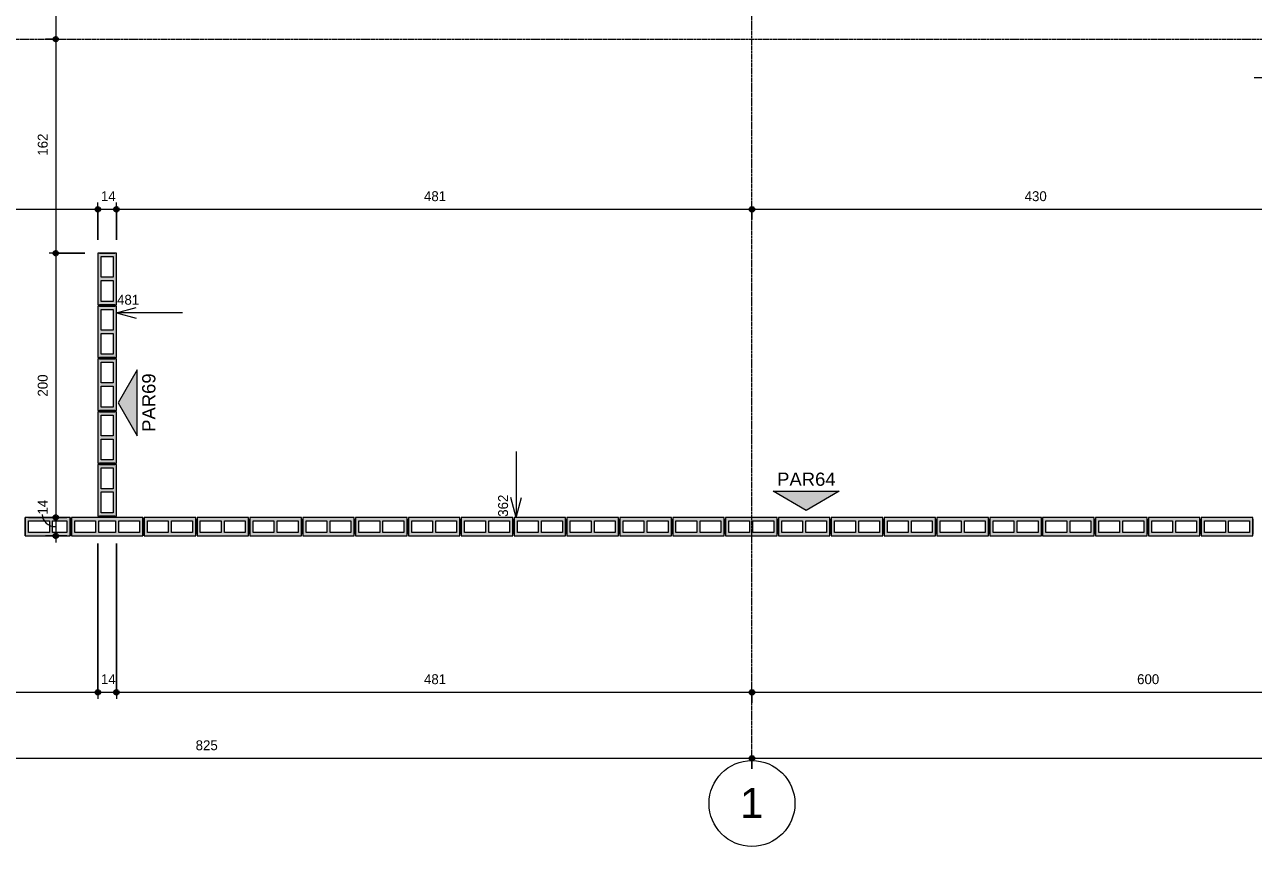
# Model space of a CAD drawing. Header units: centimetres. Extents: x 170 to 13828, y -2277 to 8860.
# Drawn here: x 11367 to 12297, y -745 to -123 of the extents above; entities that cross this region are included whole.
import ezdxf

# ---------------------------------------------------------------- set-up
doc = ezdxf.new("R2010")
doc.units = ezdxf.units.CM
doc.linetypes.add('Linha de eixo', pattern=[2.2225, 1.27, -0.3175, 0.3175, -0.3175])
for name, color, linetype, lineweight, true_color in [('A-ANNO-DIMS-1', 1, 'Continuous', 9, 0xff0000), ('G-ANNO-SYMB-1', 251, 'Continuous', 9, 0x646464), ('S-BEAM-3', 9, 'Continuous', 9, 0xc0c0c0), ('S-BEAM-4', 98, 'Continuous', 9, 0x004000), ('S-BEAM-8', 142, 'Continuous', 9, 0x0080c0)]:
    doc.layers.add(name, color=color, linetype=linetype, lineweight=lineweight, true_color=true_color)
for name, color, linetype, lineweight in [('A-ANNO-DIMS-50', 7, 'Continuous', 9), ('A-DETL-GENF', 7, 'Continuous', 9), ('G-ANNO-SYMB', 7, 'Continuous', 9), ('S-BEAM', 7, 'Continuous', 9), ('S-BEAM-2', 7, 'Continuous', 13), ('S-GRID-1', 7, 'Linha de eixo', 9), ('S-GRID-IDEN', 7, 'Continuous', 9)]:
    doc.layers.add(name, color=color, linetype=linetype, lineweight=lineweight)
doc.styles.add('Arial', font='arial.ttf', dxfattribs={"height": 22.5})
doc.styles.add('Arial_1', font='arial.ttf', dxfattribs={"height": 10})
doc.styles.add('Bahnschrift_13', font='', dxfattribs={"height": 7.5})
doc.styles.get('Bahnschrift_13').set_extended_font_data('Bahnschrift')
doc.dimstyles.new('COTA_ACUMULADA', dxfattribs={"dimscale": 30.48, "dimtxt": 8.33133, "dimasz": 0.049213, "dimexe": 0, "dimexo": 0.0625, "dimgap": 0.131234, "dimtad": 0, "dimjust": 2, "dimdec": 0, "dimzin": 0, "dimdsep": 46, "dimtxsty": 'Bahnschrift_13', "dimblk1": 'NONE', "dimblk2": 'OPEN30', "dimsah": 1, "dimcen": 0.09, "dimse1": 1, "dimsd1": 1, "dimazin": 0, "dimtfac": 1, "dimtdec": 4, "dimtix": 1, "dimtmove": 2, "dimatfit": 3, "dimfxl": 0, "dimfxlon": 1, "dimtvp": 1, "dimtolj": 1, "dimtzin": 0, "dimarcsym": 2})
doc.dimstyles.new('COTA_LINEAR', dxfattribs={"dimscale": 30.48, "dimtxt": 8.33133, "dimasz": 0.393701, "dimexe": 0.164042, "dimexo": 0.328084, "dimgap": 0.131234, "dimtad": 1, "dimdec": 0, "dimzin": 0, "dimdsep": 46, "dimtxsty": 'Bahnschrift_13', "dimblk1": 'DOTSMALL', "dimblk2": 'DOTSMALL', "dimsah": 1, "dimcen": 0.09, "dimdle": 0.164042, "dimazin": 0, "dimtfac": 1, "dimtdec": 4, "dimtix": 1, "dimtmove": 0, "dimatfit": 3, "dimfxl": 1, "dimtvp": 1, "dimtolj": 1, "dimtzin": 0, "dimarcsym": 2})
doc.dimstyles.new('COTA_LINEAR_2', dxfattribs={"dimscale": 30.48, "dimtxt": 8.33133, "dimasz": 0.393701, "dimexe": 0.164042, "dimexo": 0.328084, "dimgap": 0.131234, "dimtad": 1, "dimdec": 0, "dimzin": 0, "dimdsep": 46, "dimtxsty": 'Bahnschrift_13', "dimblk1": 'DOTSMALL', "dimblk2": 'DOTSMALL', "dimsah": 1, "dimcen": 0.09, "dimdle": 0.164042, "dimazin": 0, "dimtfac": 1, "dimtdec": 4, "dimtix": 1, "dimtmove": 1, "dimatfit": 3, "dimfxl": 1, "dimtvp": 1, "dimtolj": 1, "dimtzin": 0, "dimarcsym": 2})

# ---------------------------------------------------------------- blocks, each defined once
blk = doc.blocks.new('LEONE - BLOCO 14x34x19 - LEONE - BLOCO 14x34x19-541693-COBERTURA - MODULAÇÃO 2ª FIADA')
at = {"layer": 'S-BEAM-8'}
h = blk.add_hatch(color=256, dxfattribs=at)
h.paths.add_polyline_path([(8.2742, -7), (19.5, -7), (19.5, 7), (-14.5, 7), (-14.5, -7), (2.5, -7)])
h.paths.add_polyline_path([(17, -4.5), (1.25, -4.5), (1.25, 4.5), (17, 4.5)])
h.paths.add_polyline_path([(-1.25, -4.5), (-12, -4.5), (-12, 4.5), (-1.25, 4.5)])
at = {"layer": 'A-DETL-GENF'}
for p, q in [((-14.5, 7), (-14.5, 0)), ((2.5, 7), (-14.5, 7)), ((-14.5, 0), (-14.5, -7)), ((-12, -4.5), (-12, 4.5)), ((-12, 4.5), (-1.25, 4.5)), ((-1.25, 4.5), (-1.25, -4.5)), ((1.25, 4.5), (17, 4.5)), ((1.25, -4.5), (1.25, 4.5)), ((19.5, 7), (2.5, 7)), ((17, 4.5), (17, -4.5)), ((19.5, 0), (19.5, 7)), ((19.5, -7), (19.5, 0)), ((-14.5, -7), (2.5, -7)), ((-1.25, -4.5), (-12, -4.5)), ((17, -4.5), (1.25, -4.5)), ((2.5, -7), (19.5, -7))]:
    blk.add_line(p, q, dxfattribs=at)
at = {"layer": 'S-BEAM-2'}
for p, q in [((-14.5, 7), (-14.5, -7)), ((19.5, 7), (-14.5, 7)), ((-14.5, 7), (-14.5, -7)), ((-14.5, -7), (-14.5, 6.8804)), ((-14.5, 5.75), (-14.5, -5.75)), ((-14.5, -5.75), (-14.5, 5.75)), ((-12, 7), (-3.9375, 7)), ((-12, 7), (-3.9375, 7)), ((17, 7), (-12, 7)), ((19.5, -7), (19.5, 7)), ((19.5, 7), (19.5, -7)), ((19.5, -7), (19.5, 7)), ((19.5, -5.75), (19.5, 5.75)), ((19.5, 5.75), (19.5, -5.75)), ((-14.5, -7), (19.5, -7)), ((-12, -7), (-3.9375, -7)), ((-12, -7), (-3.9375, -7)), ((17, -7), (-12, -7))]:
    blk.add_line(p, q, dxfattribs=at)
at = {"layer": 'S-BEAM-3'}
for p, q in [((-12, 4.5), (-1.25, 4.5)), ((-12, -4.5), (-12, 4.5)), ((-1.25, 4.5), (-1.25, -4.5)), ((1.25, 4.5), (17, 4.5)), ((1.25, -4.5), (1.25, 4.5)), ((17, 4.5), (17, -4.5)), ((-1.25, -4.5), (-12, -4.5)), ((17, -4.5), (1.25, -4.5))]:
    blk.add_line(p, q, dxfattribs=at)
blk = doc.blocks.new('LEONE - BLOCO 14X54X19 - LEONE - BLOCO 14X54X19-V5-COBERTURA - MODULAÇÃO 2ª FIADA')
at = {"layer": 'S-BEAM-4'}
h = blk.add_hatch(color=256, dxfattribs=at)
h.paths.add_polyline_path([(-27, 7), (-27, -7), (27, -7), (27, 7), (0, 7)])
h.paths.add_polyline_path([(16.88, 4.5), (24.5, 4.5), (24.5, -4.5), (8.75, -4.5), (8.75, 4.5)])
h.paths.add_polyline_path([(6.25, 4.5), (6.25, -4.5), (-6.25, -4.5), (-6.25, 4.5), (0, 4.5)])
h.paths.add_polyline_path([(-24.5, 4.5), (-8.75, 4.5), (-8.75, -4.5), (-24.5, -4.5), (-24.5, 0)])
at = {"layer": 'A-DETL-GENF'}
for p, q in [((-27, 7), (-27, 0)), ((0, 7), (-27, 7)), ((-27, 0), (-27, -7)), ((-24.5, -4.5), (-24.5, 4.5)), ((-24.5, 4.5), (-8.75, 4.5)), ((-8.75, 4.5), (-8.75, -4.5)), ((-6.25, 4.5), (6.25, 4.5)), ((-6.25, -4.5), (-6.25, 4.5)), ((27, 7), (0, 7)), ((6.25, 4.5), (6.25, -4.5)), ((8.75, -4.5), (8.75, 4.5)), ((8.75, 4.5), (24.5, 4.5)), ((24.5, 4.5), (24.5, -4.5)), ((27, 0), (27, 7)), ((-27, -7), (0, -7)), ((-8.75, -4.5), (-24.5, -4.5)), ((6.25, -4.5), (-6.25, -4.5)), ((0, -7), (27, -7)), ((24.5, -4.5), (8.75, -4.5)), ((27, -7), (27, 0))]:
    blk.add_line(p, q, dxfattribs=at)
at = {"layer": 'S-BEAM-2'}
for p, q in [((-27, 7), (-27, -7)), ((27, 7), (-27, 7)), ((-27, 7), (-27, -7)), ((-27, -7), (-27, 6.88)), ((-27, 5.75), (-27, -5.75)), ((-27, -5.75), (-27, 5.75)), ((27, -7), (27, 7)), ((27, 7), (27, -7)), ((27, -7), (27, 7)), ((27, -5.75), (27, 5.75)), ((27, 5.75), (27, -5.75)), ((-27, -7), (27, -7))]:
    blk.add_line(p, q, dxfattribs=at)
at = {"layer": 'S-BEAM-3'}
for p, q in [((-24.5, 4.5), (-8.75, 4.5)), ((-24.5, -4.5), (-24.5, 4.5)), ((-8.75, 4.5), (-8.75, -4.5)), ((-6.25, 4.5), (6.25, 4.5)), ((-6.25, -4.5), (-6.25, 4.5)), ((6.25, 4.5), (6.25, -4.5)), ((8.75, 4.5), (24.5, 4.5)), ((8.75, -4.5), (8.75, 4.5)), ((24.5, 4.5), (24.5, -4.5)), ((-8.75, -4.5), (-24.5, -4.5)), ((6.25, -4.5), (-6.25, -4.5)), ((24.5, -4.5), (8.75, -4.5))]:
    blk.add_line(p, q, dxfattribs=at)
blk = doc.blocks.new('LEONE - BLOCO 14X39X1 - LEONE - BLOCO 14X39X19-2886981-COBERTURA - MODULAÇÃO 2ª FIADA')
at = {"layer": 'S-BEAM-3'}
h = blk.add_hatch(color=256, dxfattribs=at)
h.paths.add_polyline_path([(-3.78, -7), (19.5, -7), (19.5, 7), (-19.5, 7), (-19.5, -7)])
h.paths.add_polyline_path([(-3.78, -4.5), (-17, -4.5), (-17, 4.5), (-1.25, 4.5), (-1.25, -4.5)])
h.paths.add_polyline_path([(1.25, -4.5), (1.25, 4.5), (17, 4.5), (17, -4.5)])
at = {"layer": 'A-DETL-GENF'}
for p, q in [((19.5, 7), (-19.5, 7)), ((-19.5, 7), (-19.5, 0)), ((-19.5, 0), (-19.5, -7)), ((-17, -4.5), (-17, 4.5)), ((-17, 4.5), (-1.25, 4.5)), ((-1.25, 4.5), (-1.25, -4.5)), ((1.25, -4.5), (1.25, 4.5)), ((1.25, 4.5), (17, 4.5)), ((17, 4.5), (17, -4.5)), ((19.5, 0), (19.5, 7)), ((19.5, -7), (19.5, 0)), ((-19.5, -7), (19.5, -7)), ((-1.25, -4.5), (-17, -4.5)), ((17, -4.5), (1.25, -4.5))]:
    blk.add_line(p, q, dxfattribs=at)
at = {"layer": 'S-BEAM-2'}
for p, q in [((-19.5, 7), (-19.5, -7)), ((19.5, 7), (-19.5, 7)), ((-19.5, 5.75), (-19.5, -5.75)), ((-19.5, -5.75), (-19.5, 5.75)), ((19.5, -7), (19.5, 7)), ((19.5, -7), (19.5, 7)), ((19.5, 5.75), (19.5, -5.75)), ((-19.5, -7), (19.5, -7))]:
    blk.add_line(p, q, dxfattribs=at)
at = {"layer": 'S-BEAM-3'}
for p, q in [((-17, 4.5), (-1.25, 4.5)), ((-17, -4.5), (-17, 4.5)), ((-1.25, 4.5), (-1.25, -4.5)), ((1.25, 4.5), (17, 4.5)), ((1.25, -4.5), (1.25, 4.5)), ((17, 4.5), (17, -4.5)), ((-1.25, -4.5), (-17, -4.5)), ((17, -4.5), (1.25, -4.5))]:
    blk.add_line(p, q, dxfattribs=at)
blk = doc.blocks.new('LEONE - BLOCO 14X39X1 - LEONE - BLOCO 14X39X19-V1-COBERTURA - MODULAÇÃO 2ª FIADA')
at = {"layer": 'S-BEAM-3'}
h = blk.add_hatch(color=256, dxfattribs=at)
h.paths.add_polyline_path([(-19.5, -7), (19.5, -7), (19.5, 7), (-19.5, 7), (-19.5, -4.5)])
h.paths.add_polyline_path([(1.25, -4.5), (1.25, 4.5), (17, 4.5), (17, -4.5)])
h.paths.add_polyline_path([(-1.25, -4.5), (-17, -4.5), (-17, 4.5), (-1.25, 4.5), (-1.25, -4.16)])
at = {"layer": 'A-DETL-GENF'}
for p, q in [((19.5, 7), (-19.5, 7)), ((-19.5, 7), (-19.5, 0)), ((-19.5, 0), (-19.5, -7)), ((-17, -4.5), (-17, 4.5)), ((-17, 4.5), (-1.25, 4.5)), ((-1.25, 4.5), (-1.25, -4.5)), ((1.25, -4.5), (1.25, 4.5)), ((1.25, 4.5), (17, 4.5)), ((17, 4.5), (17, -4.5)), ((19.5, 0), (19.5, 7)), ((19.5, -7), (19.5, 0)), ((-19.5, -7), (19.5, -7)), ((-1.25, -4.5), (-17, -4.5)), ((17, -4.5), (1.25, -4.5))]:
    blk.add_line(p, q, dxfattribs=at)
at = {"layer": 'S-BEAM-2'}
for p, q in [((-19.5, 7), (-19.5, -7)), ((19.5, 7), (-19.5, 7)), ((-19.5, 5.75), (-19.5, -5.75)), ((-19.5, -5.75), (-19.5, 5.75)), ((19.5, -7), (19.5, 7)), ((19.5, -7), (19.5, 7)), ((19.5, 5.75), (19.5, -5.75)), ((-19.5, -7), (19.5, -7))]:
    blk.add_line(p, q, dxfattribs=at)
at = {"layer": 'S-BEAM-3'}
for p, q in [((-17, 4.5), (-1.25, 4.5)), ((-17, -4.5), (-17, 4.5)), ((-1.25, 4.5), (-1.25, -4.5)), ((1.25, 4.5), (17, 4.5)), ((1.25, -4.5), (1.25, 4.5)), ((17, 4.5), (17, -4.5)), ((-1.25, -4.5), (-17, -4.5)), ((17, -4.5), (1.25, -4.5))]:
    blk.add_line(p, q, dxfattribs=at)
blk = doc.blocks.new('Eixo - M_Cabeça da grade - Círculo-45800-COBERTURA - MODULAÇÃO 2ª FIADA')
at = {"layer": 'S-GRID-IDEN'}
blk.add_circle((0, 0), 0.65, dxfattribs=at)
blk = doc.blocks.new('Elevação - Número de detalhe-142644-COBERTURA - MODULAÇÃO 2ª FIADA')
at = {"layer": 'G-ANNO-SYMB-1'}
blk.add_hatch(color=256, dxfattribs=at).paths.add_polyline_path([(0.5, 0), (-0.5, 0), (0, 0.289)])
at = {"layer": 'G-ANNO-SYMB'}
for p, q in [((0, 0.289), (-0.5, 0)), ((0.5, 0), (0, 0.289)), ((-0.5, 0), (0.5, 0))]:
    blk.add_line(p, q, dxfattribs=at)
blk = doc.blocks.new('DIMBLOCK22-COBERTURA - MODULAÇÃO 2ª FIADA')
at = {"layer": 'A-ANNO-DIMS-50', "lineweight": 35, "true_color": 0xff0000}
h = blk.add_hatch(color=1, dxfattribs=at)
edge = h.paths.add_edge_path()
edge.add_arc((11106.14, -628.11), 1.5, 0, 360)
h = blk.add_hatch(color=1, dxfattribs=at)
edge = h.paths.add_edge_path()
edge.add_arc((11422.14, -628.11), 1.5, 0, 360)
at = {"layer": 'A-ANNO-DIMS-50', "color": 1, "true_color": 0xff0000}
for p, q in [((11106.14, -519.76), (11106.14, -633.11)), ((11106.14, -628.11), (11106.14, -519.76)), ((11422.14, -515.59), (11422.14, -633.11)), ((11422.14, -628.11), (11422.14, -515.59)), ((11106.14, -628.11), (11422.14, -628.11))]:
    blk.add_line(p, q, dxfattribs=at)
at = {"layer": 'A-ANNO-DIMS-50', "color": 1, "lineweight": 35, "true_color": 0xff0000}
for centre in [(11106.14, -628.11), (11422.14, -628.11)]:
    blk.add_circle(centre, 1.5, dxfattribs=at)
at = {"layer": 'A-ANNO-DIMS-50', "color": 0, "insert": (11256.89, -614.47), "char_height": 7.5, "width": 17.4201, "attachment_point": 1, "line_spacing_factor": 1.009858, "style": 'Bahnschrift_13'}
blk.add_mtext('316', dxfattribs=at)
blk = doc.blocks.new('_DotSmall')
at = {"color": 0, "linetype": 'ByBlock', "const_width": 0.5}
blk.add_lwpolyline([(-0.0625, 0, 1), (0.0625, 0, 1)], format="xyb", close=True, dxfattribs=at)
blk = doc.blocks.new('DIMBLOCK23-COBERTURA - MODULAÇÃO 2ª FIADA')
at = {"layer": 'A-ANNO-DIMS-50', "lineweight": 35, "true_color": 0xff0000}
h = blk.add_hatch(color=1, dxfattribs=at)
edge = h.paths.add_edge_path()
edge.add_arc((11422.14, -628.11), 1.5, 0, 360)
h = blk.add_hatch(color=1, dxfattribs=at)
edge = h.paths.add_edge_path()
edge.add_arc((11436.14, -628.11), 1.5, 0, 360)
at = {"layer": 'A-ANNO-DIMS-50', "color": 1, "true_color": 0xff0000}
for p, q in [((11422.14, -515.59), (11422.14, -633.11)), ((11422.14, -628.11), (11422.14, -515.59)), ((11436.14, -515.59), (11436.14, -633.11)), ((11436.14, -628.11), (11436.14, -515.59)), ((11422.14, -628.11), (11436.14, -628.11))]:
    blk.add_line(p, q, dxfattribs=at)
at = {"layer": 'A-ANNO-DIMS-50', "color": 1, "lineweight": 35, "true_color": 0xff0000}
for centre in [(11422.14, -628.11), (11436.14, -628.11)]:
    blk.add_circle(centre, 1.5, dxfattribs=at)
at = {"layer": 'A-ANNO-DIMS-50', "color": 0, "insert": (11424.41, -614.47), "char_height": 7.5, "width": 11.3609, "attachment_point": 1, "line_spacing_factor": 1.009858, "style": 'Bahnschrift_13'}
blk.add_mtext('14', dxfattribs=at)
blk = doc.blocks.new('DIMBLOCK24-COBERTURA - MODULAÇÃO 2ª FIADA')
at = {"layer": 'A-ANNO-DIMS-50', "lineweight": 35, "true_color": 0xff0000}
h = blk.add_hatch(color=1, dxfattribs=at)
edge = h.paths.add_edge_path()
edge.add_arc((11436.14, -628.11), 1.5, 0, 360)
h = blk.add_hatch(color=1, dxfattribs=at)
edge = h.paths.add_edge_path()
edge.add_arc((11917.14, -628.11), 1.5, 0, 360)
at = {"layer": 'A-ANNO-DIMS-50', "color": 1, "true_color": 0xff0000}
for p, q in [((11436.14, -515.59), (11436.14, -633.11)), ((11436.14, -628.11), (11436.14, -515.59)), ((11436.14, -628.11), (11917.14, -628.11)), ((11917.14, -635.99), (11917.14, -623.11)), ((11917.14, -628.11), (11917.14, -635.99))]:
    blk.add_line(p, q, dxfattribs=at)
at = {"layer": 'A-ANNO-DIMS-50', "color": 1, "lineweight": 35, "true_color": 0xff0000}
for centre in [(11436.14, -628.11), (11917.14, -628.11)]:
    blk.add_circle(centre, 1.5, dxfattribs=at)
at = {"layer": 'A-ANNO-DIMS-50', "color": 0, "insert": (11668.94, -614.47), "char_height": 7.5, "width": 18.4804, "attachment_point": 1, "line_spacing_factor": 1.009858, "style": 'Bahnschrift_13'}
blk.add_mtext('481', dxfattribs=at)
blk = doc.blocks.new('DIMBLOCK25-COBERTURA - MODULAÇÃO 2ª FIADA')
at = {"layer": 'A-ANNO-DIMS-50', "lineweight": 35, "true_color": 0xff0000}
h = blk.add_hatch(color=1, dxfattribs=at)
edge = h.paths.add_edge_path()
edge.add_arc((11917.14, -628.11), 1.5, 0, 360)
h = blk.add_hatch(color=1, dxfattribs=at)
edge = h.paths.add_edge_path()
edge.add_arc((12517.14, -628.11), 1.5, 0, 360)
at = {"layer": 'A-ANNO-DIMS-50', "color": 1, "true_color": 0xff0000}
for p, q in [((12517.14, -583.19), (12517.14, -633.11)), ((12517.14, -628.11), (12517.14, -583.19)), ((11917.14, -635.99), (11917.14, -623.11)), ((11917.14, -628.11), (12517.14, -628.11)), ((11917.14, -628.11), (11917.14, -635.99))]:
    blk.add_line(p, q, dxfattribs=at)
at = {"layer": 'A-ANNO-DIMS-50', "color": 1, "lineweight": 35, "true_color": 0xff0000}
for centre in [(11917.14, -628.11), (12517.14, -628.11)]:
    blk.add_circle(centre, 1.5, dxfattribs=at)
at = {"layer": 'A-ANNO-DIMS-50', "color": 0, "insert": (12208.62, -614.47), "char_height": 7.5, "width": 20.4496, "attachment_point": 1, "line_spacing_factor": 1.009858, "style": 'Bahnschrift_13'}
blk.add_mtext('600', dxfattribs=at)
blk = doc.blocks.new('DIMBLOCK36-COBERTURA - MODULAÇÃO 2ª FIADA')
at = {"layer": 'A-ANNO-DIMS-50', "lineweight": 35, "true_color": 0xff0000}
h = blk.add_hatch(color=1, dxfattribs=at)
edge = h.paths.add_edge_path()
edge.add_arc((11092.14, -678.11), 1.5, 0, 360)
h = blk.add_hatch(color=1, dxfattribs=at)
edge = h.paths.add_edge_path()
edge.add_arc((11917.14, -678.11), 1.5, 0, 360)
at = {"layer": 'A-ANNO-DIMS-50', "color": 1, "true_color": 0xff0000}
for p, q in [((11092.14, -520.76), (11092.14, -683.11)), ((11092.14, -678.11), (11092.14, -520.76)), ((11087.14, -678.11), (11917.14, -678.11)), ((11917.14, -685.99), (11917.14, -673.11)), ((11917.14, -678.11), (11917.14, -685.99))]:
    blk.add_line(p, q, dxfattribs=at)
at = {"layer": 'A-ANNO-DIMS-50', "color": 1, "lineweight": 35, "true_color": 0xff0000}
for centre in [(11092.14, -678.11), (11917.14, -678.11)]:
    blk.add_circle(centre, 1.5, dxfattribs=at)
at = {"layer": 'A-ANNO-DIMS-50', "color": 0, "insert": (11496.12, -664.47), "char_height": 7.5, "width": 20.4496, "attachment_point": 1, "line_spacing_factor": 1.009858, "style": 'Bahnschrift_13'}
blk.add_mtext('825', dxfattribs=at)
blk = doc.blocks.new('DIMBLOCK37-COBERTURA - MODULAÇÃO 2ª FIADA')
at = {"layer": 'A-ANNO-DIMS-50', "lineweight": 35, "true_color": 0xff0000}
h = blk.add_hatch(color=1, dxfattribs=at)
edge = h.paths.add_edge_path()
edge.add_arc((11917.14, -678.11), 1.5, 0, 360)
h = blk.add_hatch(color=1, dxfattribs=at)
edge = h.paths.add_edge_path()
edge.add_arc((12796.14, -678.11), 1.5, 0, 360)
at = {"layer": 'A-ANNO-DIMS-50', "color": 1, "true_color": 0xff0000}
for p, q in [((11917.14, -685.99), (11917.14, -673.11)), ((11917.14, -678.11), (12796.14, -678.11)), ((11917.14, -678.11), (11917.14, -685.99)), ((12796.14, -685.99), (12796.14, -673.11)), ((12796.14, -678.11), (12796.14, -685.99))]:
    blk.add_line(p, q, dxfattribs=at)
at = {"layer": 'A-ANNO-DIMS-50', "color": 1, "lineweight": 35, "true_color": 0xff0000}
for centre in [(11917.14, -678.11), (12796.14, -678.11)]:
    blk.add_circle(centre, 1.5, dxfattribs=at)
at = {"layer": 'A-ANNO-DIMS-50', "color": 0, "insert": (12348.31, -664.47), "char_height": 7.5, "width": 19.9952, "attachment_point": 1, "line_spacing_factor": 1.009858, "style": 'Bahnschrift_13'}
blk.add_mtext('879', dxfattribs=at)
blk = doc.blocks.new('DIMBLOCK47-COBERTURA - MODULAÇÃO 2ª FIADA')
at = {"layer": 'A-ANNO-DIMS-50', "lineweight": 35, "true_color": 0xff0000}
h = blk.add_hatch(color=1, dxfattribs=at)
edge = h.paths.add_edge_path()
edge.add_arc((11106.14, -262.51), 1.5, 0, 360)
h = blk.add_hatch(color=1, dxfattribs=at)
edge = h.paths.add_edge_path()
edge.add_arc((11422.14, -262.51), 1.5, 0, 360)
at = {"layer": 'A-ANNO-DIMS-50', "color": 1, "true_color": 0xff0000}
for p, q in [((11422.14, -285.76), (11422.14, -257.51)), ((11101.14, -262.51), (11422.14, -262.51)), ((11106.14, -260.76), (11106.14, -267.51)), ((11106.14, -262.51), (11106.14, -260.76)), ((11422.14, -262.51), (11422.14, -285.76))]:
    blk.add_line(p, q, dxfattribs=at)
at = {"layer": 'A-ANNO-DIMS-50', "color": 1, "lineweight": 35, "true_color": 0xff0000}
for centre in [(11106.14, -262.51), (11422.14, -262.51)]:
    blk.add_circle(centre, 1.5, dxfattribs=at)
at = {"layer": 'A-ANNO-DIMS-50', "color": 0, "insert": (11256.89, -248.86), "char_height": 7.5, "width": 17.4201, "attachment_point": 1, "line_spacing_factor": 1.009858, "style": 'Bahnschrift_13'}
blk.add_mtext('316', dxfattribs=at)
blk = doc.blocks.new('DIMBLOCK48-COBERTURA - MODULAÇÃO 2ª FIADA')
at = {"layer": 'A-ANNO-DIMS-50', "lineweight": 35, "true_color": 0xff0000}
h = blk.add_hatch(color=1, dxfattribs=at)
edge = h.paths.add_edge_path()
edge.add_arc((11422.14, -262.51), 1.5, 0, 360)
h = blk.add_hatch(color=1, dxfattribs=at)
edge = h.paths.add_edge_path()
edge.add_arc((11436.14, -262.51), 1.5, 0, 360)
at = {"layer": 'A-ANNO-DIMS-50', "color": 1, "true_color": 0xff0000}
for p, q in [((11422.14, -285.76), (11422.14, -257.51)), ((11436.14, -285.76), (11436.14, -257.51)), ((11422.14, -262.51), (11436.14, -262.51)), ((11422.14, -262.51), (11422.14, -285.76)), ((11436.14, -262.51), (11436.14, -285.76))]:
    blk.add_line(p, q, dxfattribs=at)
at = {"layer": 'A-ANNO-DIMS-50', "color": 1, "lineweight": 35, "true_color": 0xff0000}
for centre in [(11422.14, -262.51), (11436.14, -262.51)]:
    blk.add_circle(centre, 1.5, dxfattribs=at)
at = {"layer": 'A-ANNO-DIMS-50', "color": 0, "insert": (11424.41, -248.86), "char_height": 7.5, "width": 11.3609, "attachment_point": 1, "line_spacing_factor": 1.009858, "style": 'Bahnschrift_13'}
blk.add_mtext('14', dxfattribs=at)
blk = doc.blocks.new('DIMBLOCK49-COBERTURA - MODULAÇÃO 2ª FIADA')
at = {"layer": 'A-ANNO-DIMS-50', "lineweight": 35, "true_color": 0xff0000}
h = blk.add_hatch(color=1, dxfattribs=at)
edge = h.paths.add_edge_path()
edge.add_arc((11436.14, -262.51), 1.5, 0, 360)
h = blk.add_hatch(color=1, dxfattribs=at)
edge = h.paths.add_edge_path()
edge.add_arc((11917.14, -262.51), 1.5, 0, 360)
at = {"layer": 'A-ANNO-DIMS-50', "color": 1, "true_color": 0xff0000}
for p, q in [((11436.14, -285.76), (11436.14, -257.51)), ((11917.14, -270.38), (11917.14, -257.51)), ((11436.14, -262.51), (11917.14, -262.51)), ((11436.14, -262.51), (11436.14, -285.76)), ((11917.14, -262.51), (11917.14, -270.38))]:
    blk.add_line(p, q, dxfattribs=at)
at = {"layer": 'A-ANNO-DIMS-50', "color": 1, "lineweight": 35, "true_color": 0xff0000}
for centre in [(11436.14, -262.51), (11917.14, -262.51)]:
    blk.add_circle(centre, 1.5, dxfattribs=at)
at = {"layer": 'A-ANNO-DIMS-50', "color": 0, "insert": (11668.94, -248.86), "char_height": 7.5, "width": 18.4804, "attachment_point": 1, "line_spacing_factor": 1.009858, "style": 'Bahnschrift_13'}
blk.add_mtext('481', dxfattribs=at)
blk = doc.blocks.new('DIMBLOCK50-COBERTURA - MODULAÇÃO 2ª FIADA')
at = {"layer": 'A-ANNO-DIMS-50', "lineweight": 35, "true_color": 0xff0000}
h = blk.add_hatch(color=1, dxfattribs=at)
edge = h.paths.add_edge_path()
edge.add_arc((11917.14, -262.51), 1.5, 0, 360)
h = blk.add_hatch(color=1, dxfattribs=at)
edge = h.paths.add_edge_path()
edge.add_arc((12347.14, -262.51), 1.5, 0, 360)
at = {"layer": 'A-ANNO-DIMS-50', "color": 1, "true_color": 0xff0000}
for p, q in [((11917.14, -270.38), (11917.14, -257.51)), ((12347.14, -270.38), (12347.14, -257.51)), ((11917.14, -262.51), (12347.14, -262.51)), ((11917.14, -262.51), (11917.14, -270.38)), ((12347.14, -262.51), (12347.14, -270.38))]:
    blk.add_line(p, q, dxfattribs=at)
at = {"layer": 'A-ANNO-DIMS-50', "color": 1, "lineweight": 35, "true_color": 0xff0000}
for centre in [(11917.14, -262.51), (12347.14, -262.51)]:
    blk.add_circle(centre, 1.5, dxfattribs=at)
at = {"layer": 'A-ANNO-DIMS-50', "color": 0, "insert": (12123.5, -248.86), "char_height": 7.5, "width": 20.7526, "attachment_point": 1, "line_spacing_factor": 1.009858, "style": 'Bahnschrift_13'}
blk.add_mtext('430', dxfattribs=at)
blk = doc.blocks.new('DIMBLOCK103-COBERTURA - MODULAÇÃO 2ª FIADA')
at = {"layer": 'A-ANNO-DIMS-50', "color": 1, "true_color": 0xff0000}
for p, q in [((11436.14, -340.9), (11451.14, -336.88)), ((11436.14, -340.9), (11451.14, -344.92)), ((11486.14, -340.9), (11436.14, -340.9)), ((11436.14, -340.9), (11436.14, -340.9)), ((11436.14, -340.9), (11436.14, -340.9))]:
    blk.add_line(p, q, dxfattribs=at)
at = {"layer": 'A-ANNO-DIMS-50', "color": 0, "insert": (11436.64, -327.25), "char_height": 7.5, "width": 18.4804, "attachment_point": 1, "line_spacing_factor": 1.009858, "style": 'Bahnschrift_13'}
blk.add_mtext('481', dxfattribs=at)
blk = doc.blocks.new('_None')
blk = doc.blocks.new('_Open30')
at = {"color": 0, "linetype": 'ByBlock', "lineweight": -2}
for p, q in [((-1, 0.27), (0, 0)), ((0, 0), (-1, -0.27)), ((0, 0), (-1, 0))]:
    blk.add_line(p, q, dxfattribs=at)
blk = doc.blocks.new('DIMBLOCK104-COBERTURA - MODULAÇÃO 2ª FIADA')
at = {"layer": 'A-ANNO-DIMS-50', "color": 1, "true_color": 0xff0000}
for p, q in [((11106.14, -340.9), (11121.14, -336.88)), ((11106.14, -340.9), (11121.14, -344.92)), ((11156.14, -340.9), (11106.14, -340.9)), ((11106.14, -340.9), (11106.14, -340.9)), ((11106.14, -340.9), (11106.14, -340.9))]:
    blk.add_line(p, q, dxfattribs=at)
at = {"layer": 'A-ANNO-DIMS-50', "color": 0, "insert": (11106.64, -327.25), "char_height": 7.5, "width": 15.6023, "attachment_point": 1, "line_spacing_factor": 1.009858, "style": 'Bahnschrift_13'}
blk.add_mtext('811', dxfattribs=at)
blk = doc.blocks.new('DIMBLOCK106-COBERTURA - MODULAÇÃO 2ª FIADA')
at = {"layer": 'A-ANNO-DIMS-50', "color": 1, "true_color": 0xff0000}
for p, q in [((11738.68, -445.76), (11738.68, -495.76)), ((11738.68, -495.76), (11734.66, -480.76)), ((11738.68, -495.76), (11742.7, -480.76)), ((11738.68, -495.76), (11738.68, -495.76)), ((11738.68, -495.76), (11738.68, -495.76))]:
    blk.add_line(p, q, dxfattribs=at)
at = {"layer": 'A-ANNO-DIMS-50', "color": 0, "insert": (11725.03, -495.26), "char_height": 7.5, "width": 19.6922, "attachment_point": 1, "rotation": 90, "line_spacing_factor": 1.009858, "style": 'Bahnschrift_13'}
blk.add_mtext('362', dxfattribs=at)
blk = doc.blocks.new('DIMBLOCK128-COBERTURA - MODULAÇÃO 2ª FIADA')
at = {"layer": 'A-ANNO-DIMS-50', "color": 1, "true_color": 0xff0000}
for p, q in [((12297.14, -162.69), (12347.14, -162.69)), ((12347.14, -162.69), (12332.14, -158.68)), ((12347.14, -162.69), (12332.14, -166.71)), ((12347.14, -162.69), (12347.14, -162.69)), ((12347.14, -162.69), (12347.14, -162.69))]:
    blk.add_line(p, q, dxfattribs=at)
at = {"layer": 'A-ANNO-DIMS-50', "color": 0, "insert": (12329.35, -149.05), "char_height": 7.5, "width": 20.7526, "attachment_point": 1, "line_spacing_factor": 1.009858, "style": 'Bahnschrift_13'}
blk.add_mtext('430', dxfattribs=at)
blk = doc.blocks.new('DIMBLOCK129-COBERTURA - MODULAÇÃO 2ª FIADA')
at = {"layer": 'A-ANNO-DIMS-50', "color": 1, "true_color": 0xff0000}
for p, q in [((12467.14, -162.69), (12517.14, -162.69)), ((12517.14, -162.69), (12502.14, -158.68)), ((12517.14, -162.69), (12502.14, -166.71)), ((12517.14, -162.69), (12517.14, -162.69)), ((12517.14, -162.69), (12517.14, -162.69))]:
    blk.add_line(p, q, dxfattribs=at)
at = {"layer": 'A-ANNO-DIMS-50', "color": 0, "insert": (12499.6, -149.05), "char_height": 7.5, "width": 20.4496, "attachment_point": 1, "line_spacing_factor": 1.009858, "style": 'Bahnschrift_13'}
blk.add_mtext('600', dxfattribs=at)
blk = doc.blocks.new('DIMBLOCK153-COBERTURA - MODULAÇÃO 2ª FIADA')
at = {"layer": 'A-ANNO-DIMS-50', "lineweight": 35, "true_color": 0xff0000}
h = blk.add_hatch(color=1, dxfattribs=at)
edge = h.paths.add_edge_path()
edge.add_arc((11390.26, 430.24), 1.5, 0, 360)
h = blk.add_hatch(color=1, dxfattribs=at)
edge = h.paths.add_edge_path()
edge.add_arc((11390.26, -133.76), 1.5, 0, 360)
at = {"layer": 'A-ANNO-DIMS-50', "color": 1, "true_color": 0xff0000}
for p, q in [((11382.38, 430.24), (11395.26, 430.24)), ((11390.26, 430.24), (11382.38, 430.24)), ((11390.26, 430.24), (11390.26, -133.76)), ((11382.38, -133.76), (11395.26, -133.76)), ((11390.26, -133.76), (11382.38, -133.76))]:
    blk.add_line(p, q, dxfattribs=at)
at = {"layer": 'A-ANNO-DIMS-50', "color": 1, "lineweight": 35, "true_color": 0xff0000}
for centre in [(11390.26, 430.24), (11390.26, -133.76)]:
    blk.add_circle(centre, 1.5, dxfattribs=at)
at = {"layer": 'A-ANNO-DIMS-50', "color": 0, "insert": (11376.61, 139.72), "char_height": 7.5, "width": 20.4496, "attachment_point": 1, "rotation": 90, "line_spacing_factor": 1.009858, "style": 'Bahnschrift_13'}
blk.add_mtext('564', dxfattribs=at)
blk = doc.blocks.new('DIMBLOCK154-COBERTURA - MODULAÇÃO 2ª FIADA')
at = {"layer": 'A-ANNO-DIMS-50', "lineweight": 35, "true_color": 0xff0000}
h = blk.add_hatch(color=1, dxfattribs=at)
edge = h.paths.add_edge_path()
edge.add_arc((11390.26, -133.76), 1.5, 0, 360)
h = blk.add_hatch(color=1, dxfattribs=at)
edge = h.paths.add_edge_path()
edge.add_arc((11390.26, -295.76), 1.5, 0, 360)
at = {"layer": 'A-ANNO-DIMS-50', "color": 1, "true_color": 0xff0000}
for p, q in [((11382.38, -133.76), (11395.26, -133.76)), ((11390.26, -133.76), (11382.38, -133.76)), ((11390.26, -133.76), (11390.26, -295.76)), ((11412.14, -295.76), (11385.26, -295.76)), ((11390.26, -295.76), (11412.14, -295.76))]:
    blk.add_line(p, q, dxfattribs=at)
at = {"layer": 'A-ANNO-DIMS-50', "color": 1, "lineweight": 35, "true_color": 0xff0000}
for centre in [(11390.26, -133.76), (11390.26, -295.76)]:
    blk.add_circle(centre, 1.5, dxfattribs=at)
at = {"layer": 'A-ANNO-DIMS-50', "color": 0, "insert": (11376.61, -221.95), "char_height": 7.5, "width": 17.2686, "attachment_point": 1, "rotation": 90, "line_spacing_factor": 1.009858, "style": 'Bahnschrift_13'}
blk.add_mtext('162', dxfattribs=at)
blk = doc.blocks.new('DIMBLOCK155-COBERTURA - MODULAÇÃO 2ª FIADA')
at = {"layer": 'A-ANNO-DIMS-50', "lineweight": 35, "true_color": 0xff0000}
h = blk.add_hatch(color=1, dxfattribs=at)
edge = h.paths.add_edge_path()
edge.add_arc((11390.26, -295.76), 1.5, 0, 360)
h = blk.add_hatch(color=1, dxfattribs=at)
edge = h.paths.add_edge_path()
edge.add_arc((11390.26, -495.76), 1.5, 0, 360)
at = {"layer": 'A-ANNO-DIMS-50', "color": 1, "true_color": 0xff0000}
for p, q in [((11412.14, -295.76), (11385.26, -295.76)), ((11390.26, -295.76), (11390.26, -495.76)), ((11390.26, -295.76), (11412.14, -295.76)), ((11382.38, -495.76), (11395.26, -495.76)), ((11390.26, -495.76), (11382.38, -495.76))]:
    blk.add_line(p, q, dxfattribs=at)
at = {"layer": 'A-ANNO-DIMS-50', "color": 1, "lineweight": 35, "true_color": 0xff0000}
for centre in [(11390.26, -295.76), (11390.26, -495.76)]:
    blk.add_circle(centre, 1.5, dxfattribs=at)
at = {"layer": 'A-ANNO-DIMS-50', "color": 0, "insert": (11376.61, -404.28), "char_height": 7.5, "width": 20.4496, "attachment_point": 1, "rotation": 90, "line_spacing_factor": 1.009858, "style": 'Bahnschrift_13'}
blk.add_mtext('200', dxfattribs=at)
blk = doc.blocks.new('DIMBLOCK156-COBERTURA - MODULAÇÃO 2ª FIADA')
at = {"layer": 'A-ANNO-DIMS-50', "lineweight": 35, "true_color": 0xff0000}
h = blk.add_hatch(color=1, dxfattribs=at)
edge = h.paths.add_edge_path()
edge.add_arc((11390.26, -495.76), 1.5, 0, 360)
h = blk.add_hatch(color=1, dxfattribs=at)
edge = h.paths.add_edge_path()
edge.add_arc((11390.26, -509.76), 1.5, 0, 360)
at = {"layer": 'A-ANNO-DIMS-50', "color": 1, "true_color": 0xff0000}
for p, q in [((11382.38, -495.76), (11395.26, -495.76)), ((11390.26, -495.76), (11382.38, -495.76)), ((11390.26, -495.76), (11390.26, -514.76)), ((11382.38, -509.76), (11395.26, -509.76)), ((11390.26, -509.76), (11382.38, -509.76))]:
    blk.add_line(p, q, dxfattribs=at)
at = {"layer": 'A-ANNO-DIMS-50', "color": 1, "lineweight": 35, "true_color": 0xff0000}
for centre in [(11390.26, -495.76), (11390.26, -509.76)]:
    blk.add_circle(centre, 1.5, dxfattribs=at)
at = {"layer": 'A-ANNO-DIMS-50', "color": 1, "true_color": 0xff0000}
blk.add_ellipse((11390.26, -493.58), major_axis=(-10.31, 0), ratio=0.889766, start_param=0, end_param=1.570796, dxfattribs=at)
at = {"layer": 'A-ANNO-DIMS-50', "color": 0, "insert": (11376.61, -493.58), "char_height": 7.5, "width": 11.3609, "attachment_point": 1, "rotation": 90, "line_spacing_factor": 1.009858, "style": 'Bahnschrift_13'}
blk.add_mtext('14', dxfattribs=at)
blk = doc.blocks.new('DIMBLOCK165-COBERTURA - MODULAÇÃO 2ª FIADA')
at = {"layer": 'A-ANNO-DIMS-50', "color": 1, "true_color": 0xff0000}
for p, q in [((12467.14, -427), (12517.14, -427)), ((12517.14, -427), (12502.14, -422.98)), ((12517.14, -427), (12502.14, -431.02)), ((12517.14, -427), (12517.14, -427)), ((12517.14, -427), (12517.14, -427))]:
    blk.add_line(p, q, dxfattribs=at)
at = {"layer": 'A-ANNO-DIMS-50', "color": 0, "insert": (12499.6, -413.35), "char_height": 7.5, "width": 20.4496, "attachment_point": 1, "line_spacing_factor": 1.009858, "style": 'Bahnschrift_13'}
blk.add_mtext('600', dxfattribs=at)

msp = doc.modelspace()

# ---------------------------------------------------------------- linework, layer by layer
at = {"layer": 'S-GRID-1'}
for p, q in [((11917.14, -679.8), (11917.14, 927.57)), ((10928.25, -133.76), (13762.5, -133.76))]:
    msp.add_line(p, q, dxfattribs=at)

# ---------------------------------------------------------------- block references
at = {"layer": 'G-ANNO-SYMB', "xscale": 49.99999999999998, "yscale": 49.99999999999998, "zscale": 49.99999999999998, "rotation": 89.99999999999947}
msp.add_blockref('Elevação - Número de detalhe-142644-COBERTURA - MODULAÇÃO 2ª FIADA', (11451.87, -408.93), dxfattribs=at)
at = {"layer": 'G-ANNO-SYMB', "extrusion": (0, 0, -1), "xscale": 49.99999999999998, "yscale": 49.99999999999998, "zscale": 49.99999999999998, "rotation": 180}
msp.add_blockref('Elevação - Número de detalhe-142644-COBERTURA - MODULAÇÃO 2ª FIADA', (-11958.25, -476.01), dxfattribs=at)
at = {"layer": 'S-BEAM'}
for name, p, rotation in [('LEONE - BLOCO 14X39X1 - LEONE - BLOCO 14X39X19-2886981-COBERTURA - MODULAÇÃO 2ª FIADA', (11429.14, -315.26), 89.9999999999999), ('LEONE - BLOCO 14X39X1 - LEONE - BLOCO 14X39X19-2886981-COBERTURA - MODULAÇÃO 2ª FIADA', (11429.14, -355.26), 89.9999999999999), ('LEONE - BLOCO 14X39X1 - LEONE - BLOCO 14X39X19-2886981-COBERTURA - MODULAÇÃO 2ª FIADA', (11429.14, -395.26), 89.9999999999999), ('LEONE - BLOCO 14X39X1 - LEONE - BLOCO 14X39X19-2886981-COBERTURA - MODULAÇÃO 2ª FIADA', (11429.14, -435.26), 89.9999999999999), ('LEONE - BLOCO 14X39X1 - LEONE - BLOCO 14X39X19-2886981-COBERTURA - MODULAÇÃO 2ª FIADA', (11429.14, -475.26), 89.9999999999999), ('LEONE - BLOCO 14x34x19 - LEONE - BLOCO 14x34x19-541693-COBERTURA - MODULAÇÃO 2ª FIADA', (11386.64, -502.76), 180), ('LEONE - BLOCO 14X54X19 - LEONE - BLOCO 14X54X19-V5-COBERTURA - MODULAÇÃO 2ª FIADA', (11429.14, -502.76), 180)]:
    msp.add_blockref(name, p, dxfattribs=dict(at, rotation=rotation))
for name, p in [('LEONE - BLOCO 14X39X1 - LEONE - BLOCO 14X39X19-2886981-COBERTURA - MODULAÇÃO 2ª FIADA', (11476.64, -502.76)), ('LEONE - BLOCO 14X39X1 - LEONE - BLOCO 14X39X19-V1-COBERTURA - MODULAÇÃO 2ª FIADA', (11516.64, -502.76)), ('LEONE - BLOCO 14X39X1 - LEONE - BLOCO 14X39X19-V1-COBERTURA - MODULAÇÃO 2ª FIADA', (11556.64, -502.76)), ('LEONE - BLOCO 14X39X1 - LEONE - BLOCO 14X39X19-V1-COBERTURA - MODULAÇÃO 2ª FIADA', (11596.64, -502.76)), ('LEONE - BLOCO 14X39X1 - LEONE - BLOCO 14X39X19-2886981-COBERTURA - MODULAÇÃO 2ª FIADA', (11636.64, -502.76)), ('LEONE - BLOCO 14X39X1 - LEONE - BLOCO 14X39X19-2886981-COBERTURA - MODULAÇÃO 2ª FIADA', (11676.64, -502.76)), ('LEONE - BLOCO 14X39X1 - LEONE - BLOCO 14X39X19-2886981-COBERTURA - MODULAÇÃO 2ª FIADA', (11716.64, -502.76)), ('LEONE - BLOCO 14X39X1 - LEONE - BLOCO 14X39X19-V1-COBERTURA - MODULAÇÃO 2ª FIADA', (11756.64, -502.76)), ('LEONE - BLOCO 14X39X1 - LEONE - BLOCO 14X39X19-2886981-COBERTURA - MODULAÇÃO 2ª FIADA', (11796.64, -502.76)), ('LEONE - BLOCO 14X39X1 - LEONE - BLOCO 14X39X19-V1-COBERTURA - MODULAÇÃO 2ª FIADA', (11836.64, -502.76)), ('LEONE - BLOCO 14X39X1 - LEONE - BLOCO 14X39X19-V1-COBERTURA - MODULAÇÃO 2ª FIADA', (11876.64, -502.76)), ('LEONE - BLOCO 14X39X1 - LEONE - BLOCO 14X39X19-V1-COBERTURA - MODULAÇÃO 2ª FIADA', (11916.64, -502.76)), ('LEONE - BLOCO 14X39X1 - LEONE - BLOCO 14X39X19-2886981-COBERTURA - MODULAÇÃO 2ª FIADA', (11956.64, -502.76)), ('LEONE - BLOCO 14X39X1 - LEONE - BLOCO 14X39X19-2886981-COBERTURA - MODULAÇÃO 2ª FIADA', (11996.64, -502.76)), ('LEONE - BLOCO 14X39X1 - LEONE - BLOCO 14X39X19-2886981-COBERTURA - MODULAÇÃO 2ª FIADA', (12036.64, -502.76)), ('LEONE - BLOCO 14X39X1 - LEONE - BLOCO 14X39X19-V1-COBERTURA - MODULAÇÃO 2ª FIADA', (12076.64, -502.76)), ('LEONE - BLOCO 14X39X1 - LEONE - BLOCO 14X39X19-V1-COBERTURA - MODULAÇÃO 2ª FIADA', (12116.64, -502.76)), ('LEONE - BLOCO 14X39X1 - LEONE - BLOCO 14X39X19-V1-COBERTURA - MODULAÇÃO 2ª FIADA', (12156.64, -502.76)), ('LEONE - BLOCO 14X39X1 - LEONE - BLOCO 14X39X19-2886981-COBERTURA - MODULAÇÃO 2ª FIADA', (12196.64, -502.76)), ('LEONE - BLOCO 14X39X1 - LEONE - BLOCO 14X39X19-V1-COBERTURA - MODULAÇÃO 2ª FIADA', (12236.64, -502.76)), ('LEONE - BLOCO 14X39X1 - LEONE - BLOCO 14X39X19-2886981-COBERTURA - MODULAÇÃO 2ª FIADA', (12276.64, -502.76))]:
    msp.add_blockref(name, p, dxfattribs=at)
at = {"layer": 'S-GRID-IDEN', "xscale": 49.99999999999998, "yscale": 49.99999999999998, "zscale": 49.99999999999998}
msp.add_blockref('Eixo - M_Cabeça da grade - Círculo-45800-COBERTURA - MODULAÇÃO 2ª FIADA', (11917.14, -712.3), dxfattribs=at)

# ---------------------------------------------------------------- texts
at = {"layer": 'G-ANNO-SYMB', "insert": (11455.65, -431), "char_height": 10, "width": 54.9156, "attachment_point": 1, "rotation": 90, "style": 'Arial_1'}
msp.add_mtext('PAR69', dxfattribs=at)
at = {"layer": 'G-ANNO-SYMB', "insert": (11936.18, -461.82), "char_height": 10, "width": 54.9156, "attachment_point": 1, "style": 'Arial_1'}
msp.add_mtext('PAR64', dxfattribs=at)

# ---------------------------------------------------------------- dimensions: what is measured, and where the dimension line sits
at = {"layer": 'A-ANNO-DIMS-1'}
for base, p1, p2, override, picture, middle in [((11390.26, -133.76), (11392.38, 430.24), (11392.38, -133.76), {"dimpost": '<>', "dimfxl": 564}, 'DIMBLOCK153-COBERTURA - MODULAÇÃO 2ª FIADA', (11382.47, 148.24)), ((11390.26, -295.76), (11392.38, -133.76), (11422.14, -295.76), {"dimpost": '<>', "dimfxl": 164.712282}, 'DIMBLOCK154-COBERTURA - MODULAÇÃO 2ª FIADA', (11382.43, -214.76)), ((11390.26, -495.76), (11422.14, -295.76), (11392.38, -495.76), {"dimpost": '<>', "dimfxl": 202.202403}, 'DIMBLOCK155-COBERTURA - MODULAÇÃO 2ª FIADA', (11382.42, -395.76))]:
    dim = msp.add_linear_dim(base=base, p1=p1, p2=p2, angle=90, dimstyle='COTA_LINEAR', override=override, dxfattribs=at)
    dim.commit()
    dim.dimension.update_dxf_attribs({"geometry": picture, "text_midpoint": middle})
for base, p1, p2, dimstyle, override, picture, middle in [((11738.68, -495.76), (11738.68, -133.76), (11738.68, -495.76), 'COTA_ACUMULADA', {"dimpost": '<>', "dimfxl": 362.001001}, 'DIMBLOCK106-COBERTURA - MODULAÇÃO 2ª FIADA', (11730.03, -485.41)), ((11390.26, -509.76), (11392.38, -495.76), (11392.38, -509.76), 'COTA_LINEAR_2', {"dimpost": '<>', "dimfxl": 14}, 'DIMBLOCK156-COBERTURA - MODULAÇÃO 2ª FIADA', (11381.61, -487.9))]:
    dim = msp.add_linear_dim(base=base, p1=p1, p2=p2, angle=90, dimstyle=dimstyle, override=override, dxfattribs=at)
    dim.commit()
    dim.dimension.update_dxf_attribs({"geometry": picture, "text_midpoint": middle, "dimtype": 160, "text_rotation": 90})
for base, p1, p2, override, picture, middle in [((12347.14, -162.69), (11917.14, -162.69), (12347.14, -162.69), {"dimpost": '<>', "dimfxl": 430}, 'DIMBLOCK128-COBERTURA - MODULAÇÃO 2ª FIADA', (12339.73, -154.05)), ((12517.14, -162.69), (11917.14, -162.69), (12517.14, -162.69), {"dimpost": '<>', "dimfxl": 600}, 'DIMBLOCK129-COBERTURA - MODULAÇÃO 2ª FIADA', (12509.83, -154.05)), ((11106.14, -340.9), (11917.14, -340.9), (11106.14, -340.9), {"dimpost": '<>', "dimfxl": 811}, 'DIMBLOCK104-COBERTURA - MODULAÇÃO 2ª FIADA', (11114.44, -332.25)), ((11436.14, -340.9), (11917.14, -340.9), (11436.14, -340.9), {"dimpost": '<>', "dimfxl": 481}, 'DIMBLOCK103-COBERTURA - MODULAÇÃO 2ª FIADA', (11445.88, -332.25)), ((12517.14, -427), (11917.14, -427), (12517.14, -427), {"dimpost": '<>', "dimfxl": 600}, 'DIMBLOCK165-COBERTURA - MODULAÇÃO 2ª FIADA', (12509.83, -418.35))]:
    dim = msp.add_linear_dim(base=base, p1=p1, p2=p2, dimstyle='COTA_ACUMULADA', override=override, dxfattribs=at)
    dim.commit()
    dim.dimension.update_dxf_attribs({"geometry": picture, "text_midpoint": middle, "dimtype": 160})
for base, p1, p2, override, picture, middle in [((11422.14, -262.51), (11106.14, -270.76), (11422.14, -295.76), {"dimpost": '<>', "dimfxl": 316.987381}, 'DIMBLOCK47-COBERTURA - MODULAÇÃO 2ª FIADA', (11264.14, -254.68)), ((11436.14, -262.51), (11422.14, -295.76), (11436.14, -295.76), {"dimpost": '<>', "dimfxl": 14}, 'DIMBLOCK48-COBERTURA - MODULAÇÃO 2ª FIADA', (11429.14, -254.75)), ((11917.14, -262.51), (11436.14, -295.76), (11917.14, -260.38), {"dimpost": '<>', "dimfxl": 482.298852}, 'DIMBLOCK49-COBERTURA - MODULAÇÃO 2ª FIADA', (11676.64, -254.68)), ((12347.14, -262.51), (11917.14, -260.38), (12347.14, -260.38), {"dimpost": '<>', "dimfxl": 430}, 'DIMBLOCK50-COBERTURA - MODULAÇÃO 2ª FIADA', (12132.14, -254.67)), ((11917.14, -678.11), (11092.14, -510.76), (11917.14, -675.99), {"dimpost": '<>', "dimfxl": 841.384419}, 'DIMBLOCK36-COBERTURA - MODULAÇÃO 2ª FIADA', (11504.64, -670.29)), ((11422.14, -628.11), (11106.14, -509.76), (11422.14, -505.59), {"dimpost": '<>', "dimfxl": 316.027494}, 'DIMBLOCK22-COBERTURA - MODULAÇÃO 2ª FIADA', (11264.14, -620.29)), ((11436.14, -628.11), (11422.14, -505.59), (11436.14, -505.59), {"dimpost": '<>', "dimfxl": 14}, 'DIMBLOCK23-COBERTURA - MODULAÇÃO 2ª FIADA', (11429.14, -620.36)), ((11917.14, -628.11), (11436.14, -505.59), (11917.14, -625.99), {"dimpost": '<>', "dimfxl": 495.840826}, 'DIMBLOCK24-COBERTURA - MODULAÇÃO 2ª FIADA', (11676.64, -620.29)), ((12517.14, -628.11), (11917.14, -625.99), (12517.14, -573.19), {"dimpost": '<>', "dimfxl": 602.318542}, 'DIMBLOCK25-COBERTURA - MODULAÇÃO 2ª FIADA', (12217.14, -620.28)), ((12796.14, -678.11), (11917.14, -675.99), (12796.14, -675.99), {"dimpost": '<>', "dimfxl": 879}, 'DIMBLOCK37-COBERTURA - MODULAÇÃO 2ª FIADA', (12356.64, -670.29))]:
    dim = msp.add_linear_dim(base=base, p1=p1, p2=p2, dimstyle='COTA_LINEAR', override=override, dxfattribs=at)
    dim.commit()
    dim.dimension.update_dxf_attribs({"geometry": picture, "text_midpoint": middle})

# ---------------------------------------------------------------- next in the draw order: texts
at = {"layer": 'S-GRID-IDEN', "insert": (11908.21, -700.67), "char_height": 22.5, "width": 21.2447, "attachment_point": 1, "style": 'Arial', "bg_fill": 3, "box_fill_scale": 1.25, "bg_fill_color": 9, "bg_fill_true_color": 13158600, "bg_fill_transparency": 0}
msp.add_mtext('1', dxfattribs=at)

doc.saveas('drawing.dxf')
